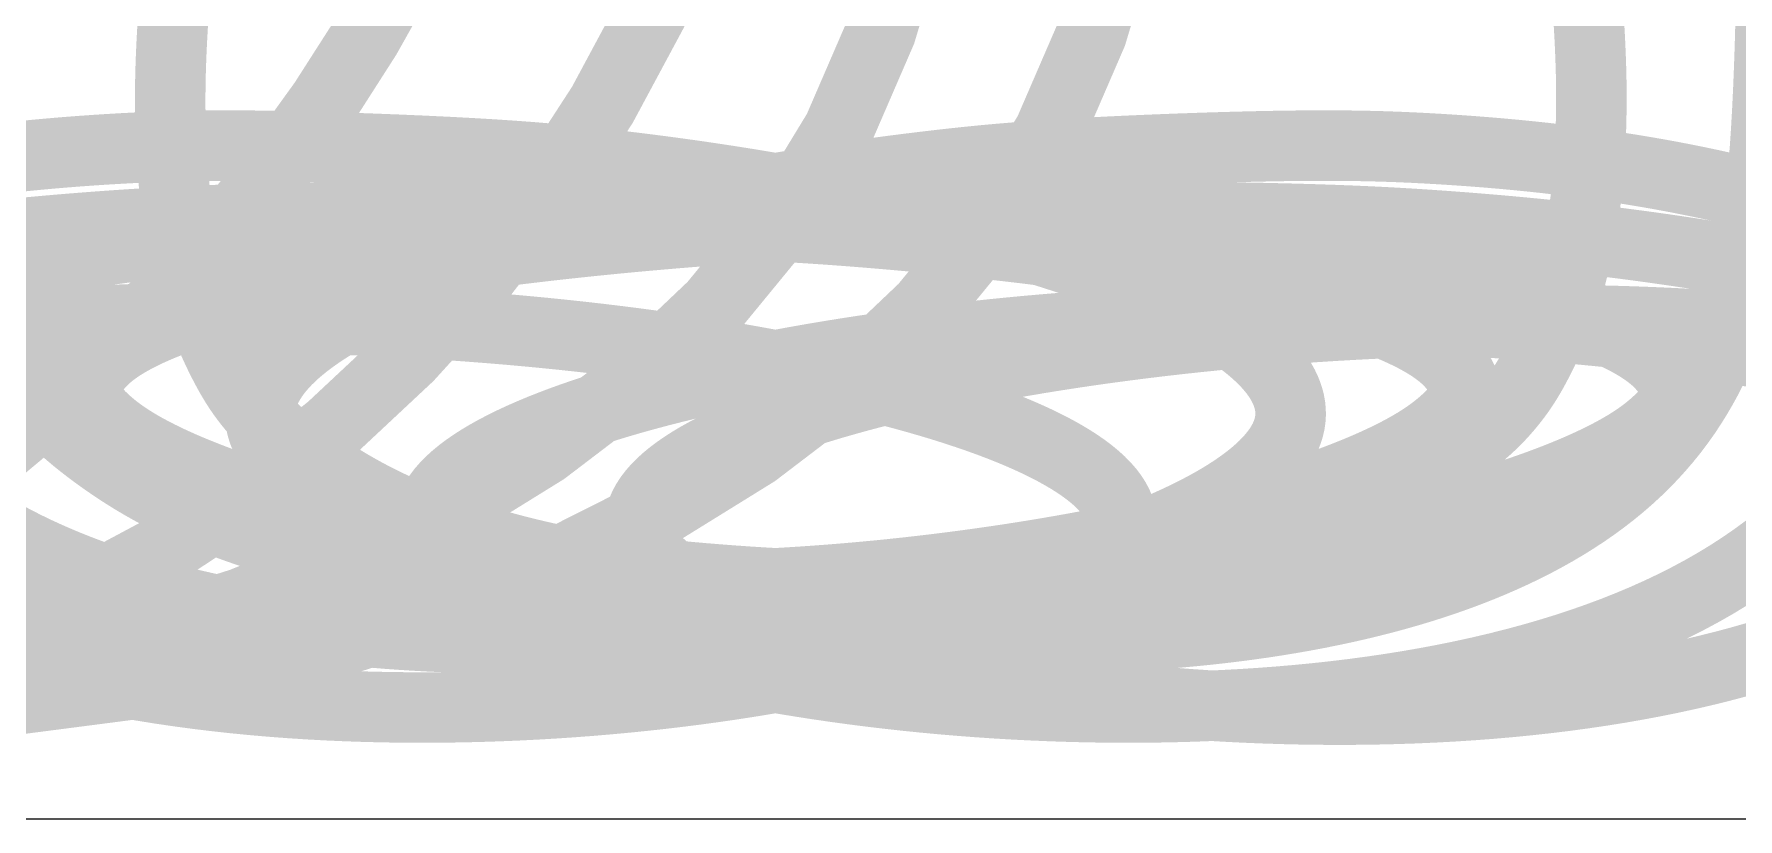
# Model space of a CAD drawing. Header units: feet. Extents: x -689 to 1837, y -511 to 1546.
# Drawn here: x 980.25 to 1028.57, y 1289.81 to 1312.07 of the extents above; entities that cross this region are included whole.
import ezdxf

# ---------------------------------------------------------------- set-up
doc = ezdxf.new("R2010")
doc.units = ezdxf.units.FT
doc.header["$MEASUREMENT"] = 0
doc.layers.add('CABLE', color=2, linetype='Continuous')
doc.layers.add('EQUIPMENT', color=6, linetype='Continuous')

msp = doc.modelspace()

# ---------------------------------------------------------------- linework, layer by layer
at = {"layer": 'CABLE', "const_width": 2}
for points in [[(1001.32472, 1354.39136), (1001.27145, 1349.75785), (1001.22536, 1346.88985), (1001.19361, 1344.01708), (1001.1834, 1341.13714), (1001.20188, 1338.24765), (1001.24516, 1335.34849), (1001.27763, 1332.4461), (1001.25806, 1329.54804), (1001.14519, 1326.6619), (1000.89777, 1323.79527), (1000.47456, 1320.95572), (999.83431, 1318.15084), (998.93754, 1315.38868), (997.77609, 1312.68556), (996.36865, 1310.06494), (994.7348, 1307.55047), (992.89409, 1305.16582), (990.8661, 1302.93466), (988.67038, 1300.88066), (986.32651, 1299.02748), (983.85405, 1297.3988), (981.27256, 1296.01827), (978.60161, 1294.90957)], [(1011.13688, 1315.03451), (1010.24668, 1312.08116), (1009.03735, 1309.28599), (1007.45452, 1306.68567), (1005.49811, 1304.30233), (1003.22425, 1302.14308), (1000.69165, 1300.21436), (997.95903, 1298.52259), (995.0851, 1297.0742), (992.12843, 1295.87552), (989.13024, 1294.92089), (986.09894, 1294.18204), (983.03925, 1293.62813), (979.9559, 1293.22833), (976.85363, 1292.95184)], [(1005.15861, 1315.09484), (1004.26841, 1312.14149), (1003.05908, 1309.34633), (1001.47625, 1306.746), (999.51984, 1304.36266), (997.24598, 1302.20341), (994.71338, 1300.27469), (991.98076, 1298.58293), (989.10683, 1297.13454), (986.15016, 1295.93585), (983.15197, 1294.98123), (980.12067, 1294.24237), (977.06098, 1293.68846)], [(990.74122, 1313.91425), (989.66385, 1311.99698), (988.47221, 1310.1355), (987.17409, 1308.33419), (985.77725, 1306.59741), (984.28947, 1304.92951), (982.71852, 1303.33487), (981.07217, 1301.81785), (979.35819, 1300.3828), (977.58436, 1299.0341)], [(984.25222, 1313.37807), (984.21387, 1312.82954), (984.18202, 1312.32467), (984.15655, 1311.85995), (984.13709, 1311.42996), (984.12329, 1311.02927), (984.11479, 1310.65248), (984.11123, 1310.29415), (984.11225, 1309.94888), (984.11749, 1309.61123), (984.12667, 1309.27672), (984.1399, 1308.94455), (984.15736, 1308.61485), (984.17923, 1308.28774), (984.2057, 1307.96336), (984.23694, 1307.64183), (984.27315, 1307.32328), (984.3145, 1307.00784), (984.36118, 1306.69564), (984.41337, 1306.38682), (984.47126, 1306.08148), (984.53502, 1305.77978), (984.60485, 1305.48183), (984.68093, 1305.18776), (984.76344, 1304.8977), (984.85256, 1304.61179), (984.94821, 1304.33042), (985.04925, 1304.05511), (985.15427, 1303.78765), (985.26186, 1303.52984), (985.37062, 1303.28345), (985.47912, 1303.05029), (985.58598, 1302.83213), (985.68976, 1302.63078), (985.78945, 1302.44737), (985.8855, 1302.2804), (985.97873, 1302.12773), (986.06997, 1301.9872), (986.16005, 1301.85667), (986.2498, 1301.73399), (986.34005, 1301.61701), (986.43162, 1301.50358), (986.52556, 1301.39169), (986.62369, 1301.27987), (986.72808, 1301.16678), (986.84078, 1301.05108), (986.96384, 1300.93144), (987.09931, 1300.80652), (987.24924, 1300.67499), (987.41568, 1300.5355), (987.60009, 1300.38724), (987.80161, 1300.2315), (988.01876, 1300.07006), (988.25008, 1299.90471), (988.49411, 1299.73726), (988.74938, 1299.5695), (989.01443, 1299.40322), (989.28779, 1299.24022), (989.56822, 1299.082), (989.85535, 1298.92879), (990.14901, 1298.78057), (990.44905, 1298.63727), (990.75531, 1298.49884), (991.06764, 1298.36524), (991.38588, 1298.23642), (991.70987, 1298.11233), (992.03945, 1297.99291), (992.37448, 1297.87812), (992.71478, 1297.76791), (993.06021, 1297.66222), (993.4106, 1297.56101), (993.76581, 1297.46423), (994.12567, 1297.37183), (994.49003, 1297.28375), (994.85872, 1297.19995), (995.2316, 1297.12038), (995.60851, 1297.04499), (995.98928, 1296.97373), (996.37377, 1296.90654), (996.76181, 1296.84338), (997.15326, 1296.7842), (997.54794, 1296.72895), (997.94571, 1296.67758), (998.3464, 1296.63004), (998.74987, 1296.58628), (999.15595, 1296.54624), (999.56449, 1296.50989), (999.97532, 1296.47717), (1000.38831, 1296.44802), (1000.80327, 1296.4224), (1001.22007, 1296.40027), (1001.63854, 1296.38156), (1002.05853, 1296.36624), (1002.47987, 1296.35424), (1002.90242, 1296.34553), (1003.32601, 1296.34004), (1003.75049, 1296.33774), (1004.1757, 1296.33856), (1004.60149, 1296.34247), (1005.02769, 1296.34941), (1005.45416, 1296.35933), (1005.88073, 1296.37218), (1006.30724, 1296.38791), (1006.73355, 1296.40648), (1007.15949, 1296.42782), (1007.5849, 1296.4519), (1008.00964, 1296.47866), (1008.43353, 1296.50805), (1008.85643, 1296.54002), (1009.27818, 1296.57453), (1009.69863, 1296.61152), (1010.1176, 1296.65094), (1010.53496, 1296.69274), (1010.95054, 1296.73687), (1011.36418, 1296.78329), (1011.77572, 1296.83194), (1012.18502, 1296.88278), (1012.59191, 1296.93575), (1012.99624, 1296.9908), (1013.39785, 1297.04788), (1013.79658, 1297.10695), (1014.19228, 1297.16795), (1014.58478, 1297.23084), (1014.97394, 1297.29556), (1015.3596, 1297.36207), (1015.74159, 1297.4303), (1016.11976, 1297.50023), (1016.49396, 1297.57178), (1016.86403, 1297.64493), (1017.2298, 1297.7196), (1017.59113, 1297.79577), (1017.94786, 1297.87336), (1018.29983, 1297.95235), (1018.64688, 1298.03266), (1018.98885, 1298.11427), (1019.3256, 1298.1971), (1019.65696, 1298.28113), (1019.98277, 1298.36629), (1020.30289, 1298.45253), (1020.61714, 1298.53982), (1020.92538, 1298.62808), (1021.22745, 1298.71729), (1021.52319, 1298.80738), (1021.81245, 1298.89831), (1022.09506, 1298.99002), (1022.37087, 1299.08247), (1022.63973, 1299.17561), (1022.90147, 1299.26938), (1023.15594, 1299.36375), (1023.40299, 1299.45865), (1023.64245, 1299.55403), (1023.87417, 1299.64986), (1024.09799, 1299.74607), (1024.31376, 1299.84262), (1024.52131, 1299.93946), (1024.7205, 1300.03653), (1024.91117, 1300.1338), (1025.09315, 1300.2312), (1025.26629, 1300.32869), (1025.43043, 1300.42622), (1025.58543, 1300.52374), (1025.73111, 1300.62119), (1025.86733, 1300.71842), (1025.99398, 1300.81477), (1026.11094, 1300.90949), (1026.2181, 1301.0018), (1026.31535, 1301.09094), (1026.40259, 1301.17616), (1026.47969, 1301.25668), (1026.54655, 1301.33174), (1026.60324, 1301.40084), (1026.65055, 1301.46448), (1026.68945, 1301.52341), (1026.72091, 1301.5784), (1026.7459, 1301.63022), (1026.76538, 1301.67961), (1026.78034, 1301.72735), (1026.79174, 1301.77418), (1026.80029, 1301.82086), (1026.80566, 1301.86809), (1026.80723, 1301.91653), (1026.80443, 1301.96688), (1026.79665, 1302.01982), (1026.78329, 1302.07602), (1026.76375, 1302.13616), (1026.73744, 1302.20093), (1026.70383, 1302.27078), (1026.66264, 1302.34518), (1026.61367, 1302.4234), (1026.55671, 1302.50469), (1026.49156, 1302.5883), (1026.41801, 1302.67349), (1026.33587, 1302.75951), (1026.24491, 1302.84562), (1026.145, 1302.93118), (1026.03618, 1303.01608), (1025.91858, 1303.1003), (1025.7923, 1303.18384), (1025.65746, 1303.26668), (1025.51416, 1303.34881), (1025.36253, 1303.43023), (1025.20266, 1303.51094), (1025.03468, 1303.59091), (1024.85869, 1303.67014), (1024.67482, 1303.74863), (1024.48316, 1303.82636), (1024.28383, 1303.90332), (1024.07694, 1303.97951), (1023.86261, 1304.05493), (1023.64095, 1304.12955), (1023.41207, 1304.20337), (1023.17607, 1304.27638), (1022.93308, 1304.34858), (1022.68321, 1304.41995), (1022.42656, 1304.49049), (1022.16325, 1304.56019), (1021.8934, 1304.62904), (1021.6171, 1304.69702), (1021.33448, 1304.76414), (1021.04565, 1304.83039), (1020.75072, 1304.89574), (1020.44979, 1304.96021), (1020.14299, 1305.02377), (1019.83043, 1305.08642), (1019.51221, 1305.14815), (1019.18845, 1305.20895), (1018.85926, 1305.26882), (1018.52475, 1305.32773), (1018.18504, 1305.3857), (1017.84023, 1305.4427), (1017.49045, 1305.49873), (1017.13579, 1305.55378), (1016.77638, 1305.60784), (1016.41232, 1305.6609), (1016.04372, 1305.71296), (1015.67071, 1305.764), (1015.29338, 1305.81402), (1014.91186, 1305.86301), (1014.52625, 1305.91095), (1014.13667, 1305.95785), (1013.74322, 1306.00369), (1013.34603, 1306.04846), (1012.9452, 1306.09216), (1012.54084, 1306.13477), (1012.13307, 1306.17629), (1011.722, 1306.21671), (1011.30773, 1306.25602), (1010.89039, 1306.29421), (1010.47008, 1306.33128), (1010.04692, 1306.3672), (1009.61982, 1306.40202), (1009.18294, 1306.43585), (1008.72923, 1306.46885), (1008.25166, 1306.50119), (1007.74316, 1306.53303), (1007.19672, 1306.56452), (1006.60527, 1306.59584), (1005.96178, 1306.62713), (1005.26161, 1306.65842), (1004.50972, 1306.68915), (1003.71346, 1306.71863), (1002.88018, 1306.74618), (1002.01726, 1306.77108), (1001.13204, 1306.79267), (1000.23189, 1306.81023), (999.32416, 1306.82308), (998.41621, 1306.83072), (997.51546, 1306.83344), (996.62929, 1306.83174), (995.76513, 1306.8261), (994.93037, 1306.81701), (994.13242, 1306.80496), (993.37868, 1306.79044), (992.67657, 1306.77395), (992.03108, 1306.75588), (991.43755, 1306.73631), (990.88894, 1306.71524), (990.37818, 1306.69265), (989.89821, 1306.66854), (989.44198, 1306.6429), (989.00243, 1306.61571), (988.57249, 1306.58698), (988.14629, 1306.5567), (987.72267, 1306.52486), (987.30167, 1306.49144), (986.88329, 1306.45646), (986.46756, 1306.4199), (986.05452, 1306.38176), (985.64417, 1306.34204), (985.23656, 1306.30072), (984.83168, 1306.25781), (984.42954, 1306.21329), (984.03011, 1306.16718), (983.63339, 1306.11945), (983.23934, 1306.07012), (982.84797, 1306.01917), (982.45924, 1305.9666), (982.07315, 1305.91242), (981.68968, 1305.85661), (981.3088, 1305.79917), (980.93051, 1305.7401), (980.55479, 1305.6794), (980.18162, 1305.61705), (979.81098, 1305.55307), (979.44285, 1305.48744), (979.07723, 1305.42017)], [(1024.27652, 1313.43841), (1024.31487, 1312.88988), (1024.34671, 1312.38501), (1024.37219, 1311.92028), (1024.39164, 1311.49029), (1024.40544, 1311.0896), (1024.41394, 1310.71281), (1024.4175, 1310.35449), (1024.41648, 1310.00921), (1024.41125, 1309.67157), (1024.40206, 1309.33706), (1024.38883, 1309.00489), (1024.37137, 1308.67518), (1024.3495, 1308.34807), (1024.32303, 1308.02369), (1024.29179, 1307.70216), (1024.25559, 1307.38361), (1024.21424, 1307.06817), (1024.16756, 1306.75598), (1024.11536, 1306.44715), (1024.05748, 1306.14182), (1023.99371, 1305.84011), (1023.92388, 1305.54216), (1023.8478, 1305.24809), (1023.7653, 1304.95804), (1023.67618, 1304.67212), (1023.58052, 1304.39075), (1023.47948, 1304.11545), (1023.37446, 1303.84799), (1023.26687, 1303.59017), (1023.15812, 1303.34378), (1023.04961, 1303.11062), (1022.94276, 1302.89247), (1022.83897, 1302.69112), (1022.73928, 1302.5077), (1022.64323, 1302.34073), (1022.55001, 1302.18806), (1022.45876, 1302.04753), (1022.36868, 1301.917), (1022.27893, 1301.79432), (1022.18868, 1301.67734), (1022.09711, 1301.56392), (1022.00318, 1301.45203), (1021.90504, 1301.34021), (1021.80065, 1301.22711), (1021.68795, 1301.11141), (1021.56489, 1300.99177), (1021.42942, 1300.86685), (1021.2795, 1300.73532), (1021.11306, 1300.59583), (1020.92864, 1300.44758), (1020.72712, 1300.29183), (1020.50997, 1300.13039), (1020.27865, 1299.96504), (1020.03462, 1299.79759), (1019.77935, 1299.62983), (1019.5143, 1299.46355), (1019.24094, 1299.30056), (1018.96051, 1299.14233), (1018.67338, 1298.98913), (1018.37972, 1298.8409), (1018.07968, 1298.6976), (1017.77342, 1298.55918), (1017.46109, 1298.42558), (1017.14285, 1298.29676), (1016.81886, 1298.17266), (1016.48928, 1298.05325), (1016.15426, 1297.93846), (1015.81395, 1297.82824), (1015.46852, 1297.72256), (1015.11813, 1297.62135), (1014.76292, 1297.52457), (1014.40306, 1297.43216), (1014.03871, 1297.34409), (1013.67001, 1297.26029), (1013.29713, 1297.18072), (1012.92022, 1297.10532), (1012.53945, 1297.03406), (1012.15496, 1296.96687), (1011.76692, 1296.90372), (1011.37548, 1296.84454), (1010.98079, 1296.78929), (1010.58303, 1296.73792), (1010.18233, 1296.69038), (1009.77886, 1296.64661), (1009.37278, 1296.60658), (1008.96425, 1296.57022), (1008.55341, 1296.5375), (1008.14043, 1296.50835), (1007.72546, 1296.48274), (1007.30866, 1296.4606), (1006.89019, 1296.4419), (1006.47021, 1296.42657), (1006.04886, 1296.41457), (1005.62631, 1296.40586), (1005.20272, 1296.40037), (1004.77824, 1296.39807), (1004.35303, 1296.3989), (1003.92724, 1296.4028), (1003.50104, 1296.40974), (1003.07457, 1296.41966), (1002.64801, 1296.43251), (1002.22149, 1296.44825), (1001.79518, 1296.46681), (1001.36925, 1296.48816), (1000.94383, 1296.51223), (1000.5191, 1296.53899), (1000.0952, 1296.56838), (999.6723, 1296.60036), (999.25055, 1296.63486), (998.83011, 1296.67185), (998.41113, 1296.71127), (997.99377, 1296.75307), (997.5782, 1296.79721), (997.16456, 1296.84363), (996.75301, 1296.89228), (996.34371, 1296.94311), (995.93682, 1296.99608), (995.53249, 1297.05113), (995.13088, 1297.10822), (994.73215, 1297.16729), (994.33645, 1297.22829), (993.94395, 1297.29117), (993.55479, 1297.35589), (993.16914, 1297.4224), (992.78714, 1297.49064), (992.40897, 1297.56056), (992.03477, 1297.63212), (991.66471, 1297.70526), (991.29893, 1297.77994), (990.9376, 1297.8561), (990.58087, 1297.9337), (990.22891, 1298.01268), (989.88186, 1298.093), (989.53988, 1298.1746), (989.20313, 1298.25744), (988.87177, 1298.34146), (988.54596, 1298.42662), (988.22584, 1298.51287), (987.91159, 1298.60015), (987.60335, 1298.68842), (987.30128, 1298.77762), (987.00554, 1298.86771), (986.71629, 1298.95864), (986.43368, 1299.05035), (986.15786, 1299.1428), (985.88901, 1299.23594), (985.62727, 1299.32972), (985.37279, 1299.42408), (985.12575, 1299.51898), (984.88629, 1299.61437), (984.65457, 1299.71019), (984.43074, 1299.8064), (984.21498, 1299.90295), (984.00742, 1299.99979), (983.80823, 1300.09687), (983.61757, 1300.19413), (983.43559, 1300.29153), (983.26244, 1300.38902), (983.0983, 1300.48655), (982.94331, 1300.58407), (982.79762, 1300.68153), (982.6614, 1300.77875), (982.53475, 1300.87511), (982.41779, 1300.96982), (982.31063, 1301.06213), (982.21338, 1301.15128), (982.12615, 1301.23649), (982.04905, 1301.31701), (981.98218, 1301.39208), (981.92549, 1301.46117), (981.87818, 1301.52481), (981.83928, 1301.58374), (981.80783, 1301.63874), (981.78284, 1301.69055), (981.76335, 1301.73995), (981.74839, 1301.78768), (981.73699, 1301.83452), (981.72844, 1301.8812), (981.72308, 1301.92842), (981.7215, 1301.97687), (981.7243, 1302.02722), (981.73209, 1302.08015), (981.74545, 1302.13635), (981.76498, 1302.1965), (981.79129, 1302.26127), (981.82491, 1302.33111), (981.8661, 1302.40551), (981.91507, 1302.48373), (981.97202, 1302.56502), (982.03717, 1302.64863), (982.11072, 1302.73382), (982.19287, 1302.81984), (982.28382, 1302.90595), (982.38373, 1302.99152), (982.49255, 1303.07642), (982.61015, 1303.16064), (982.73643, 1303.24417), (982.87127, 1303.32701), (983.01457, 1303.40915), (983.16621, 1303.49057), (983.32607, 1303.57127), (983.49405, 1303.65124), (983.67004, 1303.73047), (983.85392, 1303.80896), (984.04558, 1303.88669), (984.24491, 1303.96366), (984.45179, 1304.03985), (984.66612, 1304.11526), (984.88778, 1304.18988), (985.11667, 1304.2637), (985.35266, 1304.33672), (985.59565, 1304.40891), (985.84552, 1304.48029), (986.10217, 1304.55083), (986.36548, 1304.62052), (986.63534, 1304.68937), (986.91163, 1304.75736), (987.19425, 1304.82448), (987.48308, 1304.89072), (987.77802, 1304.95608), (988.07894, 1305.02054), (988.38574, 1305.0841), (988.69831, 1305.14675), (989.01652, 1305.20848), (989.34028, 1305.26928), (989.66947, 1305.32915), (990.00398, 1305.38807), (990.34369, 1305.44603), (990.6885, 1305.50303), (991.03829, 1305.55906), (991.39294, 1305.61411), (991.75236, 1305.66817), (992.11642, 1305.72124), (992.48501, 1305.77329), (992.85803, 1305.82434), (993.23535, 1305.87436), (993.61687, 1305.92334), (994.00248, 1305.97129), (994.39206, 1306.01818), (994.78551, 1306.06402), (995.1827, 1306.1088), (995.58353, 1306.15249), (995.98789, 1306.19511), (996.39566, 1306.23663), (996.80674, 1306.27705), (997.221, 1306.31635), (997.63834, 1306.35455), (998.05865, 1306.39161), (998.48181, 1306.42754), (998.90891, 1306.46235), (999.34579, 1306.49618), (999.7995, 1306.52918), (1000.27708, 1306.56152), (1000.78557, 1306.59336), (1001.33202, 1306.62486), (1001.92346, 1306.65617), (1002.56695, 1306.68746), (1003.26712, 1306.71875), (1004.01901, 1306.74948), (1004.81528, 1306.77897), (1005.64855, 1306.80651), (1006.51147, 1306.83142), (1007.39669, 1306.853), (1008.29685, 1306.87056), (1009.20458, 1306.88341), (1010.11252, 1306.89105), (1011.01328, 1306.89378), (1011.89944, 1306.89207), (1012.76361, 1306.88643), (1013.59837, 1306.87734), (1014.39632, 1306.86529), (1015.15005, 1306.85078), (1015.85216, 1306.83428), (1016.49766, 1306.81621), (1017.09118, 1306.79664), (1017.63979, 1306.77557), (1018.15055, 1306.75298), (1018.63052, 1306.72887), (1019.08675, 1306.70323), (1019.52631, 1306.67605), (1019.95625, 1306.64732), (1020.38244, 1306.61703), (1020.80606, 1306.58519), (1021.22707, 1306.55178), (1021.64545, 1306.5168), (1022.06117, 1306.48024), (1022.47422, 1306.4421), (1022.88456, 1306.40237), (1023.29218, 1306.36105), (1023.69705, 1306.31814), (1024.0992, 1306.27363), (1024.49862, 1306.22751), (1024.89535, 1306.17979), (1025.28939, 1306.13045), (1025.68077, 1306.0795), (1026.06949, 1306.02694), (1026.45558, 1305.97275), (1026.83906, 1305.91694), (1027.21993, 1305.8595), (1027.59822, 1305.80043), (1027.97394, 1305.73973), (1028.34712, 1305.67739), (1028.71776, 1305.6134), (1029.08588, 1305.54778), (1029.4515, 1305.4805), (1029.81465, 1305.41157)], [(1029.51453, 1313.07109), (1029.50021, 1312.40591), (1029.48221, 1311.75056), (1029.46062, 1311.11077), (1029.43554, 1310.49227), (1029.40707, 1309.90076), (1029.37531, 1309.34199), (1029.34035, 1308.82168), (1029.30225, 1308.34374), (1029.26081, 1307.9048), (1029.21581, 1307.49972), (1029.16702, 1307.12332), (1029.1142, 1306.77044), (1029.05712, 1306.4359), (1028.99556, 1306.11454), (1028.92927, 1305.8012), (1028.85804, 1305.4916), (1028.78167, 1305.18499), (1028.7, 1304.88152), (1028.61285, 1304.58134), (1028.52003, 1304.28459), (1028.42138, 1303.99142), (1028.31672, 1303.70197), (1028.20586, 1303.4164), (1028.08864, 1303.13484), (1027.96489, 1302.85743), (1027.83446, 1302.58432), (1027.69719, 1302.31562), (1027.55291, 1302.05148), (1027.40147, 1301.79204), (1027.24271, 1301.53743), (1027.07647, 1301.28779), (1026.90263, 1301.04323), (1026.72117, 1300.8038), (1026.53214, 1300.56951), (1026.33556, 1300.34041), (1026.13147, 1300.1165), (1025.91989, 1299.89783), (1025.70085, 1299.6844), (1025.47439, 1299.47625), (1025.24056, 1299.27338), (1024.99947, 1299.07578), (1024.75129, 1298.88339), (1024.49614, 1298.69617), (1024.23418, 1298.51409), (1023.96556, 1298.33709), (1023.69041, 1298.16514), (1023.40888, 1297.9982), (1023.12113, 1297.83621), (1022.82728, 1297.67915), (1022.52751, 1297.52695), (1022.22194, 1297.37959), (1021.91073, 1297.23702), (1021.59402, 1297.09919), (1021.27196, 1296.96607), (1020.9447, 1296.8376), (1020.61238, 1296.71375), (1020.27516, 1296.59447), (1019.93317, 1296.47971), (1019.58657, 1296.36944), (1019.2355, 1296.26362), (1018.88011, 1296.16219), (1018.52055, 1296.06512), (1018.15696, 1295.97236), (1017.78949, 1295.88386), (1017.41829, 1295.79959), (1017.0435, 1295.71951), (1016.66528, 1295.64356), (1016.28376, 1295.57171), (1015.8991, 1295.50391), (1015.51144, 1295.44011), (1015.12092, 1295.38029), (1014.72771, 1295.32438), (1014.33194, 1295.27235), (1013.93375, 1295.22416), (1013.53331, 1295.17976), (1013.13075, 1295.13911), (1012.72622, 1295.10216), (1012.31987, 1295.06888), (1011.91184, 1295.03921), (1011.50228, 1295.01312), (1011.09135, 1294.99057), (1010.67918, 1294.9715), (1010.26592, 1294.95587), (1009.85172, 1294.94365), (1009.43673, 1294.93479), (1009.0211, 1294.92924), (1008.60496, 1294.92696), (1008.18847, 1294.92791), (1007.77178, 1294.93205), (1007.35503, 1294.93933), (1006.93837, 1294.94971), (1006.52194, 1294.96314), (1006.1059, 1294.97959), (1005.69038, 1294.999), (1005.27554, 1295.02134), (1004.86153, 1295.04657), (1004.44849, 1295.07463), (1004.03656, 1295.10549), (1003.6259, 1295.1391), (1003.21665, 1295.17541), (1002.80896, 1295.2144), (1002.40297, 1295.256), (1001.99884, 1295.30019), (1001.59671, 1295.34691), (1001.19672, 1295.39612), (1000.79903, 1295.44779), (1000.40377, 1295.50185), (1000.01111, 1295.55828), (999.62118, 1295.61703), (999.23413, 1295.67806), (998.8501, 1295.74132), (998.46926, 1295.80676), (998.09173, 1295.87435), (997.71768, 1295.94405), (997.34724, 1296.0158), (996.98057, 1296.08957), (996.6178, 1296.16532), (996.25909, 1296.24299), (995.90459, 1296.32254), (995.55444, 1296.40394), (995.20878, 1296.48714), (994.86777, 1296.5721), (994.53156, 1296.65877), (994.20028, 1296.7471), (993.87409, 1296.83707), (993.55313, 1296.92861), (993.23755, 1297.0217), (992.9275, 1297.11628), (992.62312, 1297.21231), (992.32456, 1297.30975), (992.03197, 1297.40856), (991.7455, 1297.5087), (991.46529, 1297.61011), (991.19148, 1297.71275), (990.92424, 1297.8166), (990.66369, 1297.92159), (990.41, 1298.02768), (990.1633, 1298.13484), (989.92374, 1298.24302), (989.69148, 1298.35217), (989.46666, 1298.46226), (989.24941, 1298.57324), (989.03991, 1298.68506), (988.83827, 1298.79769), (988.64467, 1298.91107), (988.45924, 1299.02517), (988.28212, 1299.13995), (988.11348, 1299.25535), (987.95345, 1299.37135), (987.80217, 1299.48788), (987.65981, 1299.60491), (987.52649, 1299.7224), (987.40235, 1299.84031), (987.28748, 1299.95859), (987.18202, 1300.0772), (987.08606, 1300.19611), (986.99974, 1300.31527), (986.92315, 1300.43464), (986.85642, 1300.55418), (986.79963, 1300.67385), (986.75275, 1300.79362), (986.71574, 1300.91347), (986.68853, 1301.03335), (986.67108, 1301.15326), (986.66333, 1301.27315), (986.66522, 1301.39299), (986.67671, 1301.51277), (986.69773, 1301.63245), (986.72818, 1301.752), (986.76796, 1301.87141), (986.81695, 1301.99064), (986.87505, 1302.10968), (986.94215, 1302.22849), (987.01814, 1302.34706), (987.10292, 1302.46536), (987.19638, 1302.58336), (987.2984, 1302.70104), (987.40889, 1302.81838), (987.52773, 1302.93535), (987.65482, 1303.05193), (987.79005, 1303.16809), (987.93331, 1303.2838), (988.0845, 1303.39905), (988.2435, 1303.51381), (988.4102, 1303.62805), (988.58451, 1303.74175), (988.76631, 1303.85488), (988.9555, 1303.96743), (989.15196, 1304.07936), (989.35559, 1304.19065), (989.56628, 1304.30128), (989.78393, 1304.41122), (990.00842, 1304.52045), (990.23966, 1304.62894), (990.47752, 1304.73667), (990.72191, 1304.84362), (990.97271, 1304.94975), (991.22982, 1305.05505), (991.49312, 1305.15949), (991.76253, 1305.26304), (992.03791, 1305.36569), (992.31917, 1305.4674), (992.6062, 1305.56816), (992.8989, 1305.66793), (993.19714, 1305.7667), (993.50083, 1305.86443), (993.80986, 1305.96111), (994.12412, 1306.05671), (994.4435, 1306.15121), (994.7679, 1306.24457), (995.0972, 1306.33678), (995.43131, 1306.42781), (995.7701, 1306.51764), (996.11348, 1306.60624), (996.46134, 1306.69359), (996.81356, 1306.77967), (997.17005, 1306.86444), (997.53068, 1306.94788), (997.89537, 1307.02998), (998.26399, 1307.1107), (998.63644, 1307.19002), (999.01261, 1307.26792), (999.39239, 1307.34437), (999.77569, 1307.41934), (1000.16238, 1307.49282), (1000.55236, 1307.56478), (1000.94553, 1307.63519), (1001.34177, 1307.70403), (1001.74098, 1307.77127), (1002.14305, 1307.83689), (1002.54787, 1307.90087), (1002.95534, 1307.96318), (1003.36534, 1308.0238), (1003.77778, 1308.08269), (1004.19253, 1308.13985), (1004.6095, 1308.19523), (1005.02858, 1308.24883), (1005.44965, 1308.30061), (1005.87261, 1308.35055), (1006.2985, 1308.39864), (1006.73293, 1308.44495), (1007.18263, 1308.48956), (1007.65436, 1308.53256), (1008.15488, 1308.57404), (1008.69092, 1308.61407), (1009.26924, 1308.65275), (1009.89659, 1308.69015), (1010.57628, 1308.72626), (1011.29781, 1308.76063), (1012.04728, 1308.79271), (1012.81076, 1308.82196), (1013.57433, 1308.84782), (1014.32407, 1308.86974), (1015.04605, 1308.88718), (1015.72635, 1308.89958), (1016.3545, 1308.90654), (1016.93379, 1308.90829), (1017.47097, 1308.90518), (1017.97277, 1308.89759), (1018.44594, 1308.88589), (1018.89722, 1308.87043), (1019.33335, 1308.85158), (1019.76107, 1308.82972), (1020.18599, 1308.80515), (1020.60914, 1308.77789), (1021.0304, 1308.74794), (1021.44968, 1308.71526), (1021.86687, 1308.67984), (1022.28185, 1308.64164), (1022.69452, 1308.60065), (1023.10477, 1308.55683), (1023.5125, 1308.51016), (1023.9176, 1308.46064), (1024.32, 1308.40822), (1024.7196, 1308.35291), (1025.1163, 1308.29467), (1025.51002, 1308.23349), (1025.90065, 1308.16936), (1026.28812, 1308.10225), (1026.67234, 1308.03215), (1027.0533, 1307.95907), (1027.43099, 1307.88304), (1027.80543, 1307.80405), (1028.1766, 1307.72214), (1028.54451, 1307.63732), (1028.90916, 1307.54961), (1029.27056, 1307.45902), (1029.62869, 1307.36557)], [(979.14158, 1297.9982), (979.42934, 1297.83621), (979.72318, 1297.67915), (980.02296, 1297.52695), (980.32853, 1297.37959), (980.63974, 1297.23702), (980.95645, 1297.09919), (981.2785, 1296.96607), (981.60577, 1296.8376), (981.93808, 1296.71375), (982.27531, 1296.59447), (982.61729, 1296.47971), (982.96389, 1296.36944), (983.31496, 1296.26362), (983.67035, 1296.16219), (984.02991, 1296.06512), (984.3935, 1295.97236), (984.76097, 1295.88386), (985.13217, 1295.79959), (985.50696, 1295.71951), (985.88519, 1295.64356), (986.2667, 1295.57171), (986.65137, 1295.50391), (987.03903, 1295.44011), (987.42954, 1295.38029), (987.82276, 1295.32438), (988.21853, 1295.27235), (988.61671, 1295.22416), (989.01715, 1295.17976), (989.41972, 1295.13911), (989.82425, 1295.10216), (990.2306, 1295.06888), (990.63862, 1295.03921), (991.04818, 1295.01312), (991.45911, 1294.99057), (991.87128, 1294.9715), (992.28454, 1294.95587), (992.69874, 1294.94365), (993.11373, 1294.93479), (993.52937, 1294.92924), (993.9455, 1294.92696), (994.36199, 1294.92791), (994.77868, 1294.93205), (995.19543, 1294.93933), (995.6121, 1294.94971), (996.02852, 1294.96314), (996.44457, 1294.97959), (996.86008, 1294.999), (997.27492, 1295.02134), (997.68893, 1295.04657), (998.10198, 1295.07463), (998.5139, 1295.10549), (998.92456, 1295.1391), (999.33381, 1295.17541), (999.7415, 1295.2144), (1000.14749, 1295.256), (1000.55162, 1295.30019), (1000.95376, 1295.34691), (1001.35374, 1295.39612), (1001.75144, 1295.44779), (1002.14669, 1295.50185), (1002.53936, 1295.55828), (1002.92929, 1295.61703), (1003.31634, 1295.67806), (1003.70036, 1295.74132), (1004.0812, 1295.80676), (1004.45873, 1295.87435), (1004.83278, 1295.94405), (1005.20322, 1296.0158), (1005.5699, 1296.08957), (1005.93266, 1296.16532), (1006.29137, 1296.24299), (1006.64587, 1296.32254), (1006.99603, 1296.40394), (1007.34168, 1296.48714), (1007.68269, 1296.5721), (1008.01891, 1296.65877), (1008.35018, 1296.7471), (1008.67638, 1296.83707), (1008.99734, 1296.92861), (1009.31291, 1297.0217), (1009.62297, 1297.11628), (1009.92734, 1297.21231), (1010.2259, 1297.30975), (1010.51849, 1297.40856), (1010.80496, 1297.5087), (1011.08518, 1297.61011), (1011.35898, 1297.71275), (1011.62623, 1297.8166), (1011.88677, 1297.92159), (1012.14047, 1298.02768), (1012.38716, 1298.13484), (1012.62672, 1298.24302), (1012.85898, 1298.35217), (1013.08381, 1298.46226), (1013.30105, 1298.57324), (1013.51056, 1298.68506), (1013.71219, 1298.79769), (1013.90579, 1298.91107), (1014.09123, 1299.02517), (1014.26834, 1299.13995), (1014.43699, 1299.25535), (1014.59702, 1299.37135), (1014.74829, 1299.48788), (1014.89065, 1299.60491), (1015.02397, 1299.7224), (1015.14812, 1299.84031), (1015.26298, 1299.95859), (1015.36845, 1300.0772), (1015.4644, 1300.19611), (1015.55073, 1300.31527), (1015.62731, 1300.43464), (1015.69405, 1300.55418), (1015.75084, 1300.67385), (1015.79771, 1300.79362), (1015.83473, 1300.91347), (1015.86193, 1301.03335), (1015.87938, 1301.15326), (1015.88713, 1301.27315), (1015.88524, 1301.39299), (1015.87375, 1301.51277), (1015.85273, 1301.63245), (1015.82228, 1301.752), (1015.7825, 1301.87141), (1015.73351, 1301.99064), (1015.67541, 1302.10968), (1015.60831, 1302.22849), (1015.53232, 1302.34706), (1015.44754, 1302.46536), (1015.35409, 1302.58336), (1015.25206, 1302.70104), (1015.14157, 1302.81838), (1015.02273, 1302.93535), (1014.89564, 1303.05193), (1014.76041, 1303.16809), (1014.61715, 1303.2838), (1014.46597, 1303.39905), (1014.30697, 1303.51381), (1014.14026, 1303.62805), (1013.96595, 1303.74175), (1013.78415, 1303.85488), (1013.59497, 1303.96743), (1013.39851, 1304.07936), (1013.19487, 1304.19065), (1012.98418, 1304.30128), (1012.76653, 1304.41122), (1012.54204, 1304.52045), (1012.31081, 1304.62894), (1012.07294, 1304.73667), (1011.82856, 1304.84362), (1011.57776, 1304.94975), (1011.32065, 1305.05505), (1011.05734, 1305.15949), (1010.78794, 1305.26304), (1010.51255, 1305.36569), (1010.23129, 1305.4674), (1009.94426, 1305.56816), (1009.65157, 1305.66793), (1009.35332, 1305.7667), (1009.04963, 1305.86443), (1008.7406, 1305.96111), (1008.42634, 1306.05671), (1008.10696, 1306.15121), (1007.78256, 1306.24457), (1007.45326, 1306.33678), (1007.11916, 1306.42781), (1006.78036, 1306.51764), (1006.43698, 1306.60624), (1006.08913, 1306.69359), (1005.7369, 1306.77967), (1005.38042, 1306.86444), (1005.01978, 1306.94788), (1004.6551, 1307.02998), (1004.28648, 1307.1107), (1003.91403, 1307.19002), (1003.53786, 1307.26792), (1003.15807, 1307.34437), (1002.77478, 1307.41934), (1002.38809, 1307.49282), (1001.9981, 1307.56478), (1001.60494, 1307.63519), (1001.20869, 1307.70403), (1000.80948, 1307.77127), (1000.40741, 1307.83689), (1000.00259, 1307.90087), (999.59512, 1307.96318), (999.18512, 1308.0238), (998.77269, 1308.08269), (998.35793, 1308.13985), (997.94096, 1308.19523), (997.52189, 1308.24883), (997.10081, 1308.30061), (996.67785, 1308.35055), (996.25196, 1308.39864), (995.81754, 1308.44495), (995.36783, 1308.48956), (994.8961, 1308.53256), (994.39558, 1308.57404), (993.85954, 1308.61407), (993.28122, 1308.65275), (992.65387, 1308.69015), (991.97419, 1308.72626), (991.25265, 1308.76063), (990.50318, 1308.79271), (989.7397, 1308.82196), (988.97613, 1308.84782), (988.2264, 1308.86974), (987.50441, 1308.88718), (986.82411, 1308.89958), (986.19596, 1308.90654), (985.61667, 1308.90829), (985.0795, 1308.90518), (984.5777, 1308.89759), (984.10453, 1308.88589), (983.65325, 1308.87043), (983.21712, 1308.85158), (982.78939, 1308.82972), (982.36447, 1308.80515), (981.94133, 1308.77789), (981.52006, 1308.74794), (981.10078, 1308.71526), (980.6836, 1308.67984), (980.26862, 1308.64164), (979.85595, 1308.60065), (979.4457, 1308.55683), (979.03797, 1308.51016)], [(979.176, 1303.84799), (979.28359, 1303.59017), (979.39235, 1303.34378), (979.50085, 1303.11062), (979.60771, 1302.89247), (979.71149, 1302.69112), (979.81118, 1302.5077), (979.90723, 1302.34073), (980.00046, 1302.18806), (980.0917, 1302.04753), (980.18178, 1301.917), (980.27153, 1301.79432), (980.36178, 1301.67734), (980.45336, 1301.56392), (980.54729, 1301.45203), (980.64542, 1301.34021), (980.74981, 1301.22711), (980.86251, 1301.11141), (980.98557, 1300.99177), (981.12104, 1300.86685), (981.27097, 1300.73532), (981.43741, 1300.59583), (981.62182, 1300.44758), (981.82334, 1300.29183), (982.04049, 1300.13039), (982.27181, 1299.96504), (982.51584, 1299.79759), (982.77111, 1299.62983), (983.03616, 1299.46355), (983.30952, 1299.30056), (983.58996, 1299.14233), (983.87708, 1298.98913), (984.17074, 1298.8409), (984.47078, 1298.6976), (984.77704, 1298.55918), (985.08937, 1298.42558), (985.40761, 1298.29676), (985.7316, 1298.17266), (986.06118, 1298.05325), (986.39621, 1297.93846), (986.73651, 1297.82824), (987.08194, 1297.72256), (987.43233, 1297.62135), (987.78754, 1297.52457), (988.1474, 1297.43216), (988.51176, 1297.34409), (988.88045, 1297.26029), (989.25333, 1297.18072), (989.63024, 1297.10532), (990.01101, 1297.03406), (990.3955, 1296.96687), (990.78354, 1296.90372), (991.17499, 1296.84454), (991.56967, 1296.78929), (991.96744, 1296.73792), (992.36813, 1296.69038), (992.7716, 1296.64661), (993.17768, 1296.60658), (993.58622, 1296.57022), (993.99706, 1296.5375), (994.41004, 1296.50835), (994.825, 1296.48274), (995.2418, 1296.4606), (995.66027, 1296.4419), (996.08026, 1296.42657), (996.5016, 1296.41457), (996.92415, 1296.40586), (997.34774, 1296.40037), (997.77222, 1296.39807), (998.19743, 1296.3989), (998.62322, 1296.4028), (999.04943, 1296.40974), (999.47589, 1296.41966), (999.90246, 1296.43251), (1000.32897, 1296.44825), (1000.75528, 1296.46681), (1001.18122, 1296.48816), (1001.60663, 1296.51223), (1002.03137, 1296.53899), (1002.45526, 1296.56838), (1002.87816, 1296.60036), (1003.29992, 1296.63486), (1003.72036, 1296.67185), (1004.13933, 1296.71127), (1004.55669, 1296.75307), (1004.97227, 1296.79721), (1005.38591, 1296.84363), (1005.79745, 1296.89228), (1006.20675, 1296.94311), (1006.61364, 1296.99608), (1007.01797, 1297.05113), (1007.41958, 1297.10822), (1007.81831, 1297.16729), (1008.21401, 1297.22829), (1008.60652, 1297.29117), (1008.99567, 1297.35589), (1009.38133, 1297.4224), (1009.76332, 1297.49064), (1010.14149, 1297.56056), (1010.51569, 1297.63212), (1010.88576, 1297.70526), (1011.25153, 1297.77994), (1011.61286, 1297.8561), (1011.96959, 1297.9337), (1012.32156, 1298.01268), (1012.66861, 1298.093), (1013.01058, 1298.1746), (1013.34733, 1298.25744), (1013.67869, 1298.34146), (1014.00451, 1298.42662), (1014.32462, 1298.51287), (1014.63887, 1298.60015), (1014.94711, 1298.68842), (1015.24918, 1298.77762), (1015.54492, 1298.86771), (1015.83418, 1298.95864), (1016.11679, 1299.05035), (1016.3926, 1299.1428), (1016.66146, 1299.23594), (1016.9232, 1299.32972), (1017.17767, 1299.42408), (1017.42472, 1299.51898), (1017.66418, 1299.61437), (1017.8959, 1299.71019), (1018.11972, 1299.8064), (1018.33549, 1299.90295), (1018.54305, 1299.99979), (1018.74223, 1300.09687), (1018.9329, 1300.19413), (1019.11488, 1300.29153), (1019.28802, 1300.38902), (1019.45216, 1300.48655), (1019.60716, 1300.58407), (1019.75284, 1300.68153), (1019.88906, 1300.77875), (1020.01571, 1300.87511), (1020.13267, 1300.96982), (1020.23983, 1301.06213), (1020.33708, 1301.15128), (1020.42432, 1301.23649), (1020.50142, 1301.31701), (1020.56828, 1301.39208), (1020.62497, 1301.46117), (1020.67228, 1301.52481), (1020.71118, 1301.58374), (1020.74264, 1301.63874), (1020.76763, 1301.69055), (1020.78711, 1301.73995), (1020.80207, 1301.78768), (1020.81347, 1301.83452), (1020.82202, 1301.8812), (1020.82739, 1301.92842), (1020.82896, 1301.97687), (1020.82616, 1302.02722), (1020.81838, 1302.08015), (1020.80502, 1302.13635), (1020.78548, 1302.1965), (1020.75917, 1302.26127), (1020.72556, 1302.33111), (1020.68437, 1302.40551), (1020.6354, 1302.48373), (1020.57844, 1302.56502), (1020.51329, 1302.64863), (1020.43975, 1302.73382), (1020.3576, 1302.81984), (1020.26664, 1302.90595), (1020.16673, 1302.99152), (1020.05792, 1303.07642), (1019.94031, 1303.16064), (1019.81403, 1303.24417), (1019.67919, 1303.32701), (1019.53589, 1303.40915), (1019.38426, 1303.49057), (1019.22439, 1303.57127), (1019.05641, 1303.65124), (1018.88042, 1303.73047), (1018.69655, 1303.80896), (1018.50489, 1303.88669), (1018.30556, 1303.96366), (1018.09867, 1304.03985), (1017.88434, 1304.11526), (1017.66268, 1304.18988), (1017.4338, 1304.2637), (1017.1978, 1304.33672), (1016.95481, 1304.40891), (1016.70494, 1304.48029), (1016.44829, 1304.55083), (1016.18498, 1304.62052), (1015.91513, 1304.68937), (1015.63883, 1304.75736), (1015.35621, 1304.82448), (1015.06738, 1304.89072), (1014.77245, 1304.95608), (1014.47152, 1305.02054), (1014.16472, 1305.0841), (1013.85216, 1305.14675), (1013.53394, 1305.20848), (1013.21018, 1305.26928), (1012.88099, 1305.32915), (1012.54648, 1305.38807), (1012.20677, 1305.44603), (1011.86196, 1305.50303), (1011.51218, 1305.55906), (1011.15752, 1305.61411), (1010.79811, 1305.66817), (1010.43405, 1305.72124), (1010.06545, 1305.77329), (1009.69244, 1305.82434), (1009.31511, 1305.87436), (1008.93359, 1305.92334), (1008.54798, 1305.97129), (1008.1584, 1306.01818), (1007.76496, 1306.06402), (1007.36776, 1306.1088), (1006.96693, 1306.15249), (1006.56257, 1306.19511), (1006.1548, 1306.23663), (1005.74373, 1306.27705), (1005.32946, 1306.31635), (1004.91212, 1306.35455), (1004.49181, 1306.39161), (1004.06865, 1306.42754), (1003.64155, 1306.46235), (1003.20467, 1306.49618), (1002.75096, 1306.52918), (1002.27339, 1306.56152), (1001.76489, 1306.59336), (1001.21845, 1306.62486), (1000.627, 1306.65617), (999.98351, 1306.68746), (999.28334, 1306.71875), (998.53145, 1306.74948), (997.73519, 1306.77897), (996.90191, 1306.80651), (996.03899, 1306.83142), (995.15377, 1306.853), (994.25362, 1306.87056), (993.34589, 1306.88341), (992.43794, 1306.89105), (991.53719, 1306.89378), (990.65102, 1306.89207), (989.78686, 1306.88643), (988.9521, 1306.87734), (988.15415, 1306.86529), (987.40041, 1306.85078), (986.6983, 1306.83428), (986.05281, 1306.81621), (985.45928, 1306.79664), (984.91067, 1306.77557), (984.39991, 1306.75298), (983.91994, 1306.72887), (983.46371, 1306.70323), (983.02416, 1306.67605), (982.59422, 1306.64732), (982.16802, 1306.61703), (981.7444, 1306.58519), (981.3234, 1306.55178), (980.90502, 1306.5168), (980.48929, 1306.48024), (980.07625, 1306.4421), (979.6659, 1306.40237), (979.25829, 1306.36105), (978.85341, 1306.31814)], [(978.89164, 1294.63245), (979.36062, 1294.48836), (979.83597, 1294.35147), (980.31738, 1294.2217), (980.80453, 1294.09895), (981.29713, 1293.98313), (981.79485, 1293.87414), (982.2974, 1293.77187), (982.80445, 1293.67625), (983.3157, 1293.58717), (983.83084, 1293.50454), (984.34956, 1293.42826), (984.87155, 1293.35824), (985.3965, 1293.29439), (985.9241, 1293.2366), (986.45404, 1293.18478), (986.986, 1293.13883), (987.51969, 1293.09867), (988.05479, 1293.0642), (988.59098, 1293.03531), (989.12797, 1293.01192), (989.66543, 1292.99393), (990.20306, 1292.98125), (990.74056, 1292.97377), (991.2776, 1292.97141), (991.81388, 1292.97407), (992.34909, 1292.98165), (992.88293, 1292.99406), (993.41507, 1293.01121), (993.94521, 1293.03299), (994.47304, 1293.05931), (994.99825, 1293.09008), (995.52053, 1293.12521), (996.03957, 1293.16459), (996.55506, 1293.20813), (997.06669, 1293.25574), (997.57416, 1293.30732), (998.07714, 1293.36278), (998.57533, 1293.42201), (999.06842, 1293.48493), (999.5561, 1293.55144), (1000.03806, 1293.62145), (1000.51399, 1293.69486), (1000.98358, 1293.77156), (1001.44652, 1293.85148), (1001.90251, 1293.93451), (1002.35122, 1294.02056), (1002.79235, 1294.10954), (1003.22559, 1294.20134), (1003.65064, 1294.29587), (1004.06717, 1294.39304), (1004.47488, 1294.49276), (1004.87347, 1294.59492), (1005.26261, 1294.69943), (1005.64201, 1294.80619), (1006.01134, 1294.91512), (1006.37031, 1295.02611), (1006.7186, 1295.13908), (1007.05589, 1295.25392), (1007.38189, 1295.37053), (1007.69628, 1295.48884), (1007.99875, 1295.60873), (1008.28899, 1295.73012), (1008.56669, 1295.8529), (1008.83154, 1295.97699), (1009.08324, 1296.10229), (1009.32146, 1296.2287), (1009.54591, 1296.35612), (1009.75626, 1296.48447), (1009.95222, 1296.61365), (1010.13349, 1296.74356), (1010.29984, 1296.87411), (1010.45108, 1297.00523), (1010.587, 1297.13681), (1010.70741, 1297.26879), (1010.81208, 1297.40106), (1010.90084, 1297.53354), (1010.97346, 1297.66616), (1011.02981, 1297.79881), (1011.06998, 1297.93145), (1011.09411, 1298.06402), (1011.10237, 1298.19646), (1011.0949, 1298.32871), (1011.07184, 1298.46071), (1011.03336, 1298.59241), (1010.9796, 1298.72375), (1010.91072, 1298.85467), (1010.82694, 1298.98513), (1010.72847, 1299.11506), (1010.61555, 1299.24443), (1010.48839, 1299.37317), (1010.34722, 1299.50124), (1010.19226, 1299.62859), (1010.02374, 1299.75516), (1009.84187, 1299.88091), (1009.64689, 1300.00578), (1009.43901, 1300.12972), (1009.21846, 1300.25268), (1008.98546, 1300.37461), (1008.74023, 1300.49546), (1008.483, 1300.61517), (1008.214, 1300.7337), (1007.93343, 1300.85099), (1007.64154, 1300.967), (1007.33854, 1301.08167), (1007.02465, 1301.19495), (1006.7001, 1301.30679), (1006.3651, 1301.41714), (1006.0199, 1301.52594), (1005.6647, 1301.63316), (1005.29973, 1301.73872), (1004.92522, 1301.84259), (1004.54138, 1301.94472), (1004.14845, 1302.04504), (1003.74664, 1302.14352), (1003.33617, 1302.2401), (1002.91728, 1302.33472), (1002.49018, 1302.42734), (1002.0551, 1302.51791), (1001.61226, 1302.60637), (1001.16188, 1302.69267), (1000.70419, 1302.77677), (1000.23941, 1302.85861), (999.76777, 1302.93814), (999.28948, 1303.01531), (998.80477, 1303.09006), (998.31387, 1303.16235), (997.81699, 1303.23213), (997.31436, 1303.29934), (996.80621, 1303.36394), (996.29276, 1303.42587), (995.77422, 1303.48507), (995.25083, 1303.54151), (994.7228, 1303.59513), (994.19037, 1303.64587), (993.65374, 1303.69369), (993.11316, 1303.73853), (992.56883, 1303.78035), (992.02099, 1303.81909), (991.46986, 1303.8547), (990.91565, 1303.88713), (990.3586, 1303.91634), (989.79892, 1303.94225), (989.23685, 1303.96484), (988.67259, 1303.98404), (988.10639, 1303.99981), (987.53845, 1304.01209), (986.96901, 1304.02083), (986.39828, 1304.02599), (985.82649, 1304.0275), (985.25387, 1304.02532), (984.68063, 1304.0194), (984.107, 1304.00969), (983.5332, 1303.99613), (982.95947, 1303.97867), (982.386, 1303.95727), (981.81305, 1303.93187), (981.24082, 1303.90242), (980.66953, 1303.86887), (980.09942, 1303.83117), (979.53071, 1303.78926), (978.96362, 1303.74311)], [(1029.71933, 1297.72324), (1029.38258, 1297.45993), (1029.03505, 1297.20508), (1028.67698, 1296.95865), (1028.30859, 1296.72061), (1027.93013, 1296.49091), (1027.54189, 1296.26948), (1027.14418, 1296.0562), (1026.73731, 1295.851), (1026.32159, 1295.65376), (1025.89733, 1295.46441), (1025.46485, 1295.28283), (1025.02445, 1295.10895), (1024.57643, 1294.94265), (1024.12112, 1294.78385), (1023.65882, 1294.63245), (1023.18984, 1294.48836), (1022.71449, 1294.35147), (1022.23309, 1294.2217), (1021.74593, 1294.09895), (1021.25333, 1293.98313), (1020.75561, 1293.87414), (1020.25307, 1293.77187), (1019.74601, 1293.67625), (1019.23476, 1293.58717), (1018.71962, 1293.50454), (1018.2009, 1293.42826), (1017.67891, 1293.35824), (1017.15396, 1293.29439), (1016.62636, 1293.2366), (1016.09643, 1293.18478), (1015.56446, 1293.13883), (1015.03077, 1293.09867), (1014.49568, 1293.0642), (1013.95948, 1293.03531), (1013.4225, 1293.01192), (1012.88503, 1292.99393), (1012.3474, 1292.98125), (1011.80991, 1292.97377), (1011.27286, 1292.97141), (1010.73658, 1292.97407), (1010.20137, 1292.98165), (1009.66754, 1292.99406), (1009.1354, 1293.01121), (1008.60525, 1293.03299), (1008.07742, 1293.05931), (1007.55221, 1293.09008), (1007.02993, 1293.12521), (1006.51089, 1293.16459), (1005.9954, 1293.20813), (1005.48377, 1293.25574), (1004.97631, 1293.30732), (1004.47333, 1293.36278), (1003.97514, 1293.42201), (1003.48205, 1293.48493), (1002.99437, 1293.55144), (1002.5124, 1293.62145), (1002.03647, 1293.69486), (1001.56688, 1293.77156), (1001.10394, 1293.85148), (1000.64796, 1293.93451), (1000.19925, 1294.02056), (999.75811, 1294.10954), (999.32487, 1294.20134), (998.89983, 1294.29587), (998.48329, 1294.39304), (998.07558, 1294.49276), (997.677, 1294.59492), (997.28785, 1294.69943), (996.90846, 1294.80619), (996.53912, 1294.91512), (996.18015, 1295.02611), (995.83187, 1295.13908), (995.49457, 1295.25392), (995.16857, 1295.37053), (994.85418, 1295.48884), (994.55171, 1295.60873), (994.26147, 1295.73012), (993.98377, 1295.8529), (993.71892, 1295.97699), (993.46723, 1296.10229), (993.229, 1296.2287), (993.00456, 1296.35612), (992.7942, 1296.48447), (992.59824, 1296.61365), (992.41698, 1296.74356), (992.25062, 1296.87411), (992.09938, 1297.00523), (991.96346, 1297.13681), (991.84306, 1297.26879), (991.73838, 1297.40106), (991.64963, 1297.53354), (991.577, 1297.66616), (991.52065, 1297.79881), (991.48049, 1297.93145), (991.45635, 1298.06402), (991.44809, 1298.19646), (991.45557, 1298.32871), (991.47862, 1298.46071), (991.5171, 1298.59241), (991.57087, 1298.72375), (991.63974, 1298.85467), (991.72353, 1298.98513), (991.82199, 1299.11506), (991.93491, 1299.24443), (992.06207, 1299.37317), (992.20324, 1299.50124), (992.3582, 1299.62859), (992.52673, 1299.75516), (992.70859, 1299.88091), (992.90358, 1300.00578), (993.11146, 1300.12972), (993.33201, 1300.25268), (993.56501, 1300.37461), (993.81023, 1300.49546), (994.06746, 1300.61517), (994.33647, 1300.7337), (994.61703, 1300.85099), (994.90892, 1300.967), (995.21193, 1301.08167), (995.52582, 1301.19495), (995.85037, 1301.30679), (996.18536, 1301.41714), (996.53056, 1301.52594), (996.88576, 1301.63316), (997.25073, 1301.73872), (997.62524, 1301.84259), (998.00908, 1301.94472), (998.40201, 1302.04504), (998.80383, 1302.14352), (999.21429, 1302.2401), (999.63318, 1302.33472), (1000.06028, 1302.42734), (1000.49536, 1302.51791), (1000.9382, 1302.60637), (1001.38858, 1302.69267), (1001.84627, 1302.77677), (1002.31105, 1302.85861), (1002.78269, 1302.93814), (1003.26098, 1303.01531), (1003.74569, 1303.09006), (1004.23659, 1303.16235), (1004.73347, 1303.23213), (1005.2361, 1303.29934), (1005.74425, 1303.36394), (1006.25771, 1303.42587), (1006.77624, 1303.48507), (1007.29964, 1303.54151), (1007.82766, 1303.59513), (1008.3601, 1303.64587), (1008.89672, 1303.69369), (1009.43731, 1303.73853), (1009.98163, 1303.78035), (1010.52947, 1303.81909), (1011.08061, 1303.8547), (1011.63481, 1303.88713), (1012.19187, 1303.91634), (1012.75154, 1303.94225), (1013.31362, 1303.96484), (1013.87787, 1303.98404), (1014.44408, 1303.99981), (1015.01201, 1304.01209), (1015.58146, 1304.02083), (1016.15218, 1304.02599), (1016.72397, 1304.0275), (1017.2966, 1304.02532), (1017.86983, 1304.0194), (1018.44346, 1304.00969), (1019.01726, 1303.99613), (1019.591, 1303.97867), (1020.16446, 1303.95727), (1020.73742, 1303.93187), (1021.30965, 1303.90242), (1021.88093, 1303.86887), (1022.45104, 1303.83117), (1023.01975, 1303.78926), (1023.58685, 1303.74311), (1024.1521, 1303.69264), (1024.71528, 1303.63782), (1025.27618, 1303.57859), (1025.83457, 1303.51491), (1026.39021, 1303.44671), (1026.9429, 1303.37396), (1027.49241, 1303.29659), (1028.03851, 1303.21455), (1028.58098, 1303.12781), (1029.1196, 1303.03629), (1029.65415, 1302.93996)], [(1029.63709, 1294.57212), (1029.16811, 1294.42802), (1028.69276, 1294.29114), (1028.21136, 1294.16137), (1027.7242, 1294.03862), (1027.2316, 1293.9228), (1026.73388, 1293.8138), (1026.23134, 1293.71154), (1025.72428, 1293.61592), (1025.21303, 1293.52684), (1024.69789, 1293.44421), (1024.17917, 1293.36793), (1023.65718, 1293.29791), (1023.13223, 1293.23405), (1022.60463, 1293.17626), (1022.0747, 1293.12444), (1021.54273, 1293.0785), (1021.00904, 1293.03834), (1020.47395, 1293.00386), (1019.93775, 1292.97498), (1019.40077, 1292.95159), (1018.8633, 1292.9336), (1018.32567, 1292.92091), (1017.78818, 1292.91344), (1017.25113, 1292.91108), (1016.71485, 1292.91374), (1016.17964, 1292.92132), (1015.64581, 1292.93373), (1015.11367, 1292.95087), (1014.58352, 1292.97265), (1014.05569, 1292.99898), (1013.53048, 1293.02975), (1013.0082, 1293.06487), (1012.48916, 1293.10426), (1011.97367, 1293.1478), (1011.46204, 1293.19541), (1010.95458, 1293.24699), (1010.4516, 1293.30244), (1009.95341, 1293.36168), (1009.46032, 1293.4246), (1008.97263, 1293.49111), (1008.49067, 1293.56112), (1008.01474, 1293.63452), (1007.54515, 1293.71123), (1007.08221, 1293.79115), (1006.62623, 1293.87418), (1006.17752, 1293.96023), (1005.73638, 1294.0492), (1005.30314, 1294.14101), (1004.8781, 1294.23554), (1004.46156, 1294.33271), (1004.05385, 1294.43242), (1003.65527, 1294.53458), (1003.26612, 1294.63909), (1002.88673, 1294.74586), (1002.51739, 1294.85479), (1002.15842, 1294.96578), (1001.81014, 1295.07874), (1001.47284, 1295.19358), (1001.14684, 1295.3102), (1000.83245, 1295.4285), (1000.52998, 1295.5484), (1000.23974, 1295.66978), (999.96204, 1295.79257), (999.69719, 1295.91666), (999.4455, 1296.04195), (999.20727, 1296.16836), (998.98283, 1296.29579), (998.77247, 1296.42414), (998.57651, 1296.55331), (998.39525, 1296.68322), (998.22889, 1296.81378), (998.07765, 1296.94489), (997.94173, 1297.07648), (997.82133, 1297.20845), (997.71665, 1297.34072), (997.6279, 1297.47321), (997.55527, 1297.60582), (997.49892, 1297.73848), (997.45876, 1297.87112), (997.43462, 1298.00369), (997.42636, 1298.13612), (997.43384, 1298.26837), (997.45689, 1298.40037), (997.49537, 1298.53207), (997.54914, 1298.66341), (997.61801, 1298.79434), (997.7018, 1298.92479), (997.80026, 1299.05473), (997.91318, 1299.1841), (998.04034, 1299.31284), (998.18151, 1299.44091), (998.33647, 1299.56826), (998.505, 1299.69483), (998.68686, 1299.82058), (998.88185, 1299.94545), (999.08973, 1300.06939), (999.31028, 1300.19235), (999.54328, 1300.31427), (999.7885, 1300.43512), (1000.04573, 1300.55484), (1000.31474, 1300.67336), (1000.5953, 1300.79066), (1000.88719, 1300.90667), (1001.1902, 1301.02133), (1001.50409, 1301.13461), (1001.82864, 1301.24645), (1002.16363, 1301.3568), (1002.50883, 1301.46561), (1002.86403, 1301.57282), (1003.229, 1301.67839), (1003.60351, 1301.78226), (1003.98735, 1301.88438), (1004.38028, 1301.98471), (1004.7821, 1302.08319), (1005.19256, 1302.17976), (1005.61145, 1302.27439), (1006.03855, 1302.36701), (1006.47363, 1302.45757), (1006.91647, 1302.54604), (1007.36685, 1302.63234), (1007.82454, 1302.71644), (1008.28932, 1302.79828), (1008.76096, 1302.87781), (1009.23925, 1302.95497), (1009.72396, 1303.02973), (1010.21486, 1303.10202), (1010.71174, 1303.1718), (1011.21437, 1303.23901), (1011.72252, 1303.3036), (1012.23598, 1303.36553), (1012.75451, 1303.42474), (1013.27791, 1303.48118), (1013.80593, 1303.53479), (1014.33837, 1303.58553), (1014.87499, 1303.63335), (1015.41558, 1303.6782), (1015.9599, 1303.72002), (1016.50774, 1303.75876), (1017.05888, 1303.79437), (1017.61308, 1303.8268), (1018.17014, 1303.856), (1018.72981, 1303.88192), (1019.29189, 1303.90451), (1019.85614, 1303.92371), (1020.42235, 1303.93948), (1020.99028, 1303.95176), (1021.55973, 1303.9605), (1022.13045, 1303.96565), (1022.70224, 1303.96716), (1023.27487, 1303.96499), (1023.8481, 1303.95907), (1024.42173, 1303.94935), (1024.99553, 1303.93579), (1025.56927, 1303.91834), (1026.14273, 1303.89694), (1026.71569, 1303.87154), (1027.28792, 1303.84209), (1027.8592, 1303.80854), (1028.42931, 1303.77084), (1028.99802, 1303.72893), (1029.56512, 1303.68277), (1030.13037, 1303.63231)]]:
    msp.add_lwpolyline(points, dxfattribs=at)
at = {"layer": 'EQUIPMENT'}
msp.add_line((932.46098, 1289.81204), (1076.21098, 1289.81204), dxfattribs=at)

doc.saveas('drawing.dxf')
